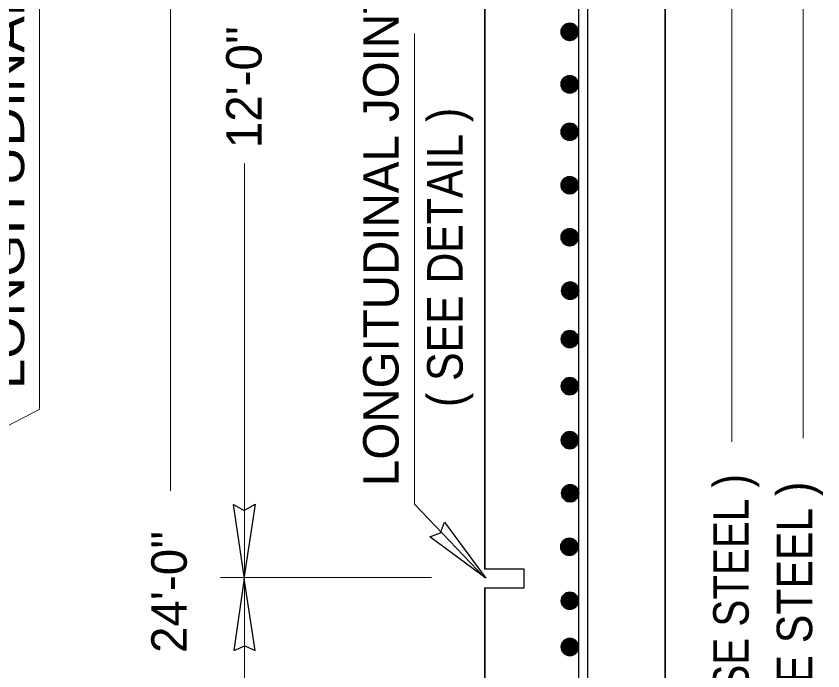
# Model space of a CAD drawing. Extents: x 34103 to 34476, y -22046 to -21727.
# Drawn here: x 34427.73 to 34450.46, y -21830.52 to -21812.08 of the extents above; entities that cross this region are included whole.
import ezdxf

# ---------------------------------------------------------------- set-up
doc = ezdxf.new("R2010")
doc.units = 0
doc.header["$LTSCALE"] = 0.4
doc.layers.add('1', color=7, linetype='Continuous', lineweight=25)

msp = doc.modelspace()

# ---------------------------------------------------------------- linework, layer by layer
at = {"layer": '1', "lineweight": 13}
for p, q in [((34432.0773, -21798.4815), (34432.0773, -21825.4492)), ((34449.9069, -21799.273), (34449.9069, -21823.9731)), ((34447.8974, -21800.1928), (34447.8974, -21824.0748)), ((34428.3934, -21823.1339), (34428.3934, -21809.6577)), ((34438.9526, -21825.8279), (34438.9526, -21812.5716)), ((34434.1618, -21840.6807), (34434.1618, -21816.2363)), ((34419.1577, -21827.9445), (34428.3946, -21823.1505)), ((34433.4929, -21827.8963), (34439.4336, -21827.8963))]:
    msp.add_line(p, q, dxfattribs=at)
at = {"layer": '1', "lineweight": 35}
for p, q in [((34440.9369, -21798.4815), (34440.9369, -21827.6557)), ((34446.0183, -21798.4815), (34446.0183, -21856.9083)), ((34440.9369, -21828.1849), (34440.9369, -21851.9905))]:
    msp.add_line(p, q, dxfattribs=at)
at = {"layer": '1'}
for p, q in [((34443.5734, -21800.2316), (34443.5734, -21855.9084)), ((34443.8265, -21800.2316), (34443.8265, -21855.9084)), ((34443.183, -21812.3317), (34443.4695, -21812.3317)), ((34443.2386, -21812.301), (34443.4139, -21812.301)), ((34443.0859, -21812.5365), (34443.5666, -21812.5365)), ((34443.0868, -21812.5023), (34443.5658, -21812.5023)), ((34443.0924, -21812.4682), (34443.5601, -21812.4682)), ((34443.1008, -21812.4409), (34443.5517, -21812.4409)), ((34443.113, -21812.4136), (34443.5395, -21812.4136)), ((34443.1297, -21812.3863), (34443.5228, -21812.3863)), ((34443.1522, -21812.359), (34443.5003, -21812.359)), ((34443.0893, -21812.5672), (34443.5632, -21812.5672)), ((34443.0969, -21812.5979), (34443.5556, -21812.5979)), ((34443.1074, -21812.6252), (34443.5451, -21812.6252)), ((34443.1222, -21812.6525), (34443.5303, -21812.6525)), ((34443.1419, -21812.6797), (34443.5106, -21812.6797)), ((34443.1729, -21812.7105), (34443.4796, -21812.7105)), ((34443.2137, -21812.7378), (34443.4388, -21812.7378)), ((34443.3091, -21812.7651), (34443.3434, -21812.7651)), ((34443.0989, -21813.924), (34443.5536, -21813.924)), ((34443.1137, -21813.8898), (34443.5387, -21813.8898)), ((34443.1358, -21813.8557), (34443.5167, -21813.8557)), ((34443.1604, -21813.8284), (34443.4921, -21813.8284)), ((34443.195, -21813.8011), (34443.4575, -21813.8011)), ((34443.2522, -21813.7738), (34443.4003, -21813.7738)), ((34443.0858, -21814.0127), (34443.5667, -21814.0127)), ((34443.0863, -21813.9854), (34443.5662, -21813.9854)), ((34443.0885, -21814.04), (34443.564, -21814.04)), ((34443.0905, -21813.9547), (34443.562, -21813.9547)), ((34443.0944, -21814.0673), (34443.5581, -21814.0673)), ((34443.1053, -21814.098), (34443.5472, -21814.098)), ((34443.1192, -21814.1253), (34443.5333, -21814.1253)), ((34443.138, -21814.1526), (34443.5145, -21814.1526)), ((34443.1633, -21814.1798), (34443.4892, -21814.1798)), ((34443.1993, -21814.2072), (34443.4532, -21814.2072)), ((34443.2615, -21814.2345), (34443.391, -21814.2345)), ((34443.0974, -21815.2655), (34443.5551, -21815.2655)), ((34443.1097, -21815.2348), (34443.5428, -21815.2348)), ((34443.1299, -21815.2007), (34443.5226, -21815.2007)), ((34443.1592, -21815.1666), (34443.4933, -21815.1666)), ((34443.1932, -21815.1393), (34443.4592, -21815.1393)), ((34443.2488, -21815.1119), (34443.4037, -21815.1119)), ((34443.0859, -21815.3508), (34443.5666, -21815.3508)), ((34443.0862, -21815.3235), (34443.5663, -21815.3235)), ((34443.0887, -21815.3781), (34443.5638, -21815.3781)), ((34443.0896, -21815.2962), (34443.5629, -21815.2962)), ((34443.0958, -21815.4088), (34443.5567, -21815.4088)), ((34443.1058, -21815.4361), (34443.5468, -21815.4361)), ((34443.1198, -21815.4634), (34443.5327, -21815.4634)), ((34443.1388, -21815.4907), (34443.5137, -21815.4907)), ((34443.1647, -21815.518), (34443.4878, -21815.518)), ((34443.2012, -21815.5453), (34443.4512, -21815.5453)), ((34443.3049, -21815.5794), (34443.3476, -21815.5794)), ((34443.2181, -21816.6307), (34443.4344, -21816.6307)), ((34443.0857, -21816.8388), (34443.5667, -21816.8388)), ((34443.0865, -21816.8661), (34443.566, -21816.8661)), ((34443.0886, -21816.8081), (34443.5639, -21816.8081)), ((34443.0945, -21816.7808), (34443.558, -21816.7808)), ((34443.1039, -21816.7535), (34443.5486, -21816.7535)), ((34443.1173, -21816.7262), (34443.5352, -21816.7262)), ((34443.1382, -21816.6955), (34443.5143, -21816.6955)), ((34443.1674, -21816.6648), (34443.4851, -21816.6648)), ((34443.0904, -21816.8934), (34443.5621, -21816.8934)), ((34443.0977, -21816.9207), (34443.5548, -21816.9207)), ((34443.1085, -21816.948), (34443.544, -21816.948)), ((34443.1236, -21816.9753), (34443.5289, -21816.9753)), ((34443.15, -21817.0094), (34443.5025, -21817.0094)), ((34443.1895, -21817.0436), (34443.463, -21817.0436)), ((34443.2513, -21817.0742), (34443.4012, -21817.0742)), ((34443.1007, -21818.2252), (34443.5517, -21818.2252)), ((34443.1128, -21818.198), (34443.5397, -21818.198)), ((34443.1295, -21818.1707), (34443.523, -21818.1707)), ((34443.1518, -21818.1434), (34443.5007, -21818.1434)), ((34443.1874, -21818.1127), (34443.4651, -21818.1127)), ((34443.2469, -21818.082), (34443.4056, -21818.082)), ((34443.0857, -21818.3106), (34443.5668, -21818.3106)), ((34443.087, -21818.2833), (34443.5655, -21818.2833)), ((34443.0873, -21818.3378), (34443.5652, -21818.3378)), ((34443.0916, -21818.256), (34443.5609, -21818.256)), ((34443.0923, -21818.3652), (34443.5603, -21818.3652)), ((34443.1005, -21818.3925), (34443.552, -21818.3925)), ((34443.1162, -21818.4266), (34443.5362, -21818.4266)), ((34443.1394, -21818.4607), (34443.5131, -21818.4607)), ((34443.1692, -21818.4914), (34443.4833, -21818.4914)), ((34443.2143, -21818.5222), (34443.4382, -21818.5222)), ((34443.313, -21818.5494), (34443.3395, -21818.5494)), ((34443.2475, -21819.5931), (34443.4332, -21819.5931)), ((34443.0999, -21819.8047), (34443.5808, -21819.8047)), ((34443.1003, -21819.8319), (34443.5803, -21819.8319)), ((34443.1033, -21819.7739), (34443.5774, -21819.7739)), ((34443.1107, -21819.7432), (34443.57, -21819.7432)), ((34443.1243, -21819.7091), (34443.5563, -21819.7091)), ((34443.1447, -21819.675), (34443.536, -21819.675)), ((34443.1675, -21819.6477), (34443.5132, -21819.6477)), ((34443.199, -21819.6203), (34443.4817, -21819.6203)), ((34443.1038, -21819.8592), (34443.5768, -21819.8592)), ((34443.1106, -21819.8865), (34443.5701, -21819.8865)), ((34443.1225, -21819.9172), (34443.5582, -21819.9172)), ((34443.1375, -21819.9445), (34443.5432, -21819.9445)), ((34443.1577, -21819.9718), (34443.5229, -21819.9718)), ((34443.1853, -21819.9991), (34443.4954, -21819.9991)), ((34443.2253, -21820.0264), (34443.4553, -21820.0264)), ((34443.3098, -21820.0537), (34443.3709, -21820.0537)), ((34443.2295, -21820.9588), (34443.427, -21820.9588)), ((34443.0877, -21821.1703), (34443.5687, -21821.1703)), ((34443.0903, -21821.1431), (34443.5662, -21821.1431)), ((34443.0959, -21821.1158), (34443.5606, -21821.1158)), ((34443.105, -21821.0885), (34443.5515, -21821.0885)), ((34443.12, -21821.0577), (34443.5365, -21821.0577)), ((34443.1411, -21821.0271), (34443.5154, -21821.0271)), ((34443.1748, -21820.9929), (34443.4817, -21820.9929)), ((34443.0887, -21821.2011), (34443.5678, -21821.2011)), ((34443.0929, -21821.2283), (34443.5636, -21821.2283)), ((34443.1004, -21821.2557), (34443.5561, -21821.2557)), ((34443.1116, -21821.2829), (34443.5449, -21821.2829)), ((34443.1271, -21821.3102), (34443.5294, -21821.3102)), ((34443.1479, -21821.3376), (34443.5086, -21821.3376)), ((34443.1851, -21821.3717), (34443.4714, -21821.3717)), ((34443.2502, -21821.4058), (34443.4063, -21821.4058)), ((34443.1736, -21822.3207), (34443.4829, -21822.3207)), ((34443.2138, -21822.2934), (34443.4427, -21822.2934)), ((34443.3004, -21822.2661), (34443.3561, -21822.2661)), ((34443.0877, -21822.505), (34443.5688, -21822.505)), ((34443.0892, -21822.4777), (34443.5673, -21822.4777)), ((34443.0892, -21822.5323), (34443.5673, -21822.5323)), ((34443.0939, -21822.4504), (34443.5626, -21822.4504)), ((34443.1033, -21822.4197), (34443.5532, -21822.4197)), ((34443.1175, -21822.389), (34443.539, -21822.389)), ((34443.1403, -21822.3548), (34443.5162, -21822.3548)), ((34443.0947, -21822.563), (34443.5618, -21822.563)), ((34443.1033, -21822.5902), (34443.5532, -21822.5902)), ((34443.1156, -21822.6176), (34443.5409, -21822.6176)), ((34443.1324, -21822.6448), (34443.5241, -21822.6448)), ((34443.1551, -21822.6722), (34443.5014, -21822.6722)), ((34443.1865, -21822.6995), (34443.47, -21822.6995)), ((34443.2528, -21822.7336), (34443.4037, -21822.7336)), ((34443.1221, -21823.901), (34443.5344, -21823.901)), ((34443.1412, -21823.8737), (34443.5153, -21823.8737)), ((34443.167, -21823.8464), (34443.4895, -21823.8464)), ((34443.2096, -21823.8157), (34443.4469, -21823.8157)), ((34443.3111, -21823.785), (34443.3454, -21823.785)), ((34443.0879, -21824.0136), (34443.5686, -21824.0136)), ((34443.0882, -21824.0408), (34443.5683, -21824.0408)), ((34443.0907, -21823.9862), (34443.5658, -21823.9862)), ((34443.0915, -21824.0682), (34443.565, -21824.0682)), ((34443.0968, -21823.959), (34443.5597, -21823.959)), ((34443.0982, -21824.0955), (34443.5583, -21824.0955)), ((34443.1079, -21823.9283), (34443.5486, -21823.9283)), ((34443.1116, -21824.1296), (34443.5449, -21824.1296)), ((34443.1317, -21824.1637), (34443.5248, -21824.1637)), ((34443.1574, -21824.1944), (34443.4991, -21824.1944)), ((34443.1948, -21824.2252), (34443.4618, -21824.2252)), ((34443.2497, -21824.2524), (34443.4068, -21824.2524)), ((34443.3196, -21825.2831), (34443.3539, -21825.2831)), ((34443.0964, -21825.5117), (34443.5771, -21825.5117)), ((34443.0992, -21825.4843), (34443.5742, -21825.4843)), ((34443.1053, -21825.4571), (34443.5682, -21825.4571)), ((34443.1164, -21825.4263), (34443.5571, -21825.4263)), ((34443.1306, -21825.3991), (34443.5429, -21825.3991)), ((34443.1497, -21825.3717), (34443.5238, -21825.3717)), ((34443.1755, -21825.3445), (34443.498, -21825.3445)), ((34443.2181, -21825.3137), (34443.4554, -21825.3137)), ((34443.0967, -21825.5389), (34443.5768, -21825.5389)), ((34443.1, -21825.5662), (34443.5735, -21825.5662)), ((34443.1067, -21825.5936), (34443.5668, -21825.5936)), ((34443.1201, -21825.6277), (34443.5534, -21825.6277)), ((34443.1402, -21825.6618), (34443.5333, -21825.6618)), ((34443.1659, -21825.6925), (34443.5076, -21825.6925)), ((34443.2032, -21825.7232), (34443.4702, -21825.7232)), ((34440.9247, -21827.8962), (34438.9526, -21825.8279)), ((34443.2582, -21825.7505), (34443.4153, -21825.7505)), ((34439.7982, -21826.3393), (34440.9616, -21827.9132)), ((34440.9616, -21827.9132), (34439.3902, -21826.7496)), ((34443.1326, -21826.8742), (34443.5068, -21826.8742)), ((34443.1584, -21826.8469), (34443.4809, -21826.8469)), ((34443.201, -21826.8162), (34443.4383, -21826.8162)), ((34443.3025, -21826.7855), (34443.3368, -21826.7855)), ((34443.0793, -21827.0141), (34443.56, -21827.0141)), ((34443.0796, -21827.0413), (34443.5598, -21827.0413)), ((34443.0822, -21826.9868), (34443.5572, -21826.9868)), ((34443.0829, -21827.0687), (34443.5564, -21827.0687)), ((34443.0883, -21826.9595), (34443.5511, -21826.9595)), ((34443.0896, -21827.096), (34443.5497, -21827.096)), ((34443.0993, -21826.9287), (34443.54, -21826.9287)), ((34443.1135, -21826.9015), (34443.5258, -21826.9015)), ((34443.103, -21827.1301), (34443.5363, -21827.1301)), ((34443.1231, -21827.1642), (34443.5163, -21827.1642)), ((34443.1488, -21827.1949), (34443.4905, -21827.1949)), ((34443.1862, -21827.2257), (34443.4532, -21827.2257)), ((34443.2411, -21827.2529), (34443.3982, -21827.2529)), ((34443.1079, -21828.4524), (34443.5486, -21828.4524)), ((34443.1221, -21828.4252), (34443.5344, -21828.4252)), ((34443.1412, -21828.3978), (34443.5153, -21828.3978)), ((34443.167, -21828.3706), (34443.4895, -21828.3706)), ((34443.2096, -21828.3398), (34443.4469, -21828.3398)), ((34443.3111, -21828.3092), (34443.3454, -21828.3092)), ((34443.0879, -21828.5377), (34443.5686, -21828.5377)), ((34443.0882, -21828.565), (34443.5683, -21828.565)), ((34443.0907, -21828.5104), (34443.5658, -21828.5104)), ((34443.0915, -21828.5923), (34443.565, -21828.5923)), ((34443.0968, -21828.4832), (34443.5597, -21828.4832)), ((34443.0982, -21828.6197), (34443.5583, -21828.6197)), ((34443.1116, -21828.6537), (34443.5449, -21828.6537)), ((34443.1317, -21828.6879), (34443.5248, -21828.6879)), ((34443.1574, -21828.7186), (34443.4991, -21828.7186)), ((34443.1948, -21828.7493), (34443.4618, -21828.7493)), ((34443.2497, -21828.7766), (34443.4068, -21828.7766)), ((34443.0865, -21829.8085), (34443.5615, -21829.8085)), ((34443.0926, -21829.7812), (34443.5554, -21829.7812)), ((34443.1037, -21829.7505), (34443.5443, -21829.7505)), ((34443.1178, -21829.7232), (34443.5302, -21829.7232)), ((34443.1369, -21829.6959), (34443.5111, -21829.6959)), ((34443.1627, -21829.6687), (34443.4852, -21829.6687)), ((34443.2053, -21829.6379), (34443.4427, -21829.6379)), ((34443.3068, -21829.6073), (34443.3412, -21829.6073)), ((34443.0837, -21829.8358), (34443.5643, -21829.8358)), ((34443.0839, -21829.8631), (34443.5641, -21829.8631)), ((34443.0872, -21829.8904), (34443.5607, -21829.8904)), ((34443.0939, -21829.9178), (34443.5541, -21829.9178)), ((34443.1073, -21829.9518), (34443.5407, -21829.9518)), ((34443.1274, -21829.986), (34443.5206, -21829.986)), ((34443.1532, -21830.0167), (34443.4948, -21830.0167)), ((34443.1905, -21830.0474), (34443.4575, -21830.0474)), ((34443.2454, -21830.0747), (34443.4026, -21830.0747))]:
    msp.add_line(p, q, dxfattribs=at)
for points in [[(34434.467, -21825.8317), (34434.1554, -21827.8684), (34433.8579, -21825.8363)], [(34433.8579, -21825.8363), (34434.1575, -21826.0056), (34434.467, -21825.8317)], [(34439.3902, -21826.7496), (34439.6836, -21826.634), (34439.7982, -21826.3393)], [(34440.9369, -21828.1849), (34442.0454, -21828.1849), (34442.0454, -21827.6557), (34440.9369, -21827.6557)], [(34434.4692, -21829.9528), (34434.1577, -21827.9168), (34433.8602, -21829.9498)], [(34433.8602, -21829.9498), (34434.1721, -21829.8165), (34434.4692, -21829.9528)]]:
    msp.add_lwpolyline(points, dxfattribs=at)
at = {"layer": '1', "lineweight": 35}
for centre in [(34443.3262, -21812.5251), (34443.3262, -21814.0027), (34443.3262, -21815.3397), (34443.3262, -21816.8456), (34443.3262, -21818.3092), (34443.3403, -21819.8151), (34443.3282, -21821.1783), (34443.3282, -21822.5051), (34443.3282, -21824.025), (34443.3403, -21825.5208), (34443.3162, -21827.0287), (34443.3283, -21828.5486), (34443.3283, -21829.8504)]:
    msp.add_circle(centre, 0.2406, dxfattribs=at)

# ---------------------------------------------------------------- texts
at = {"layer": '1'}
for s, width, p in [('LONGITUDINAL JOINT', 1.15, (34427.9592, -21822.5922)), ('( SEE DETAIL )', 0.9, (34440.3107, -21823.0915)), ('( TRANSVERSE STEEL )', 0.85, (34448.3697, -21837.9927)), ("23'-3'' MAX. ( TRANSVERSE STEEL )", 0.9, (34450.1581, -21845.6804))]:
    msp.add_text(s, height=1, rotation=90, dxfattribs=dict(at, width=width)).set_placement(p)
for s, p in [('LONGITUDINAL JOINT', (34438.5082, -21825.3179)), ("12'-0''", (34434.6488, -21815.8021)), ("24'-0''", (34432.539, -21830.0181))]:
    msp.add_text(s, height=1, rotation=90, dxfattribs=at).set_placement(p)

doc.saveas('drawing.dxf')
